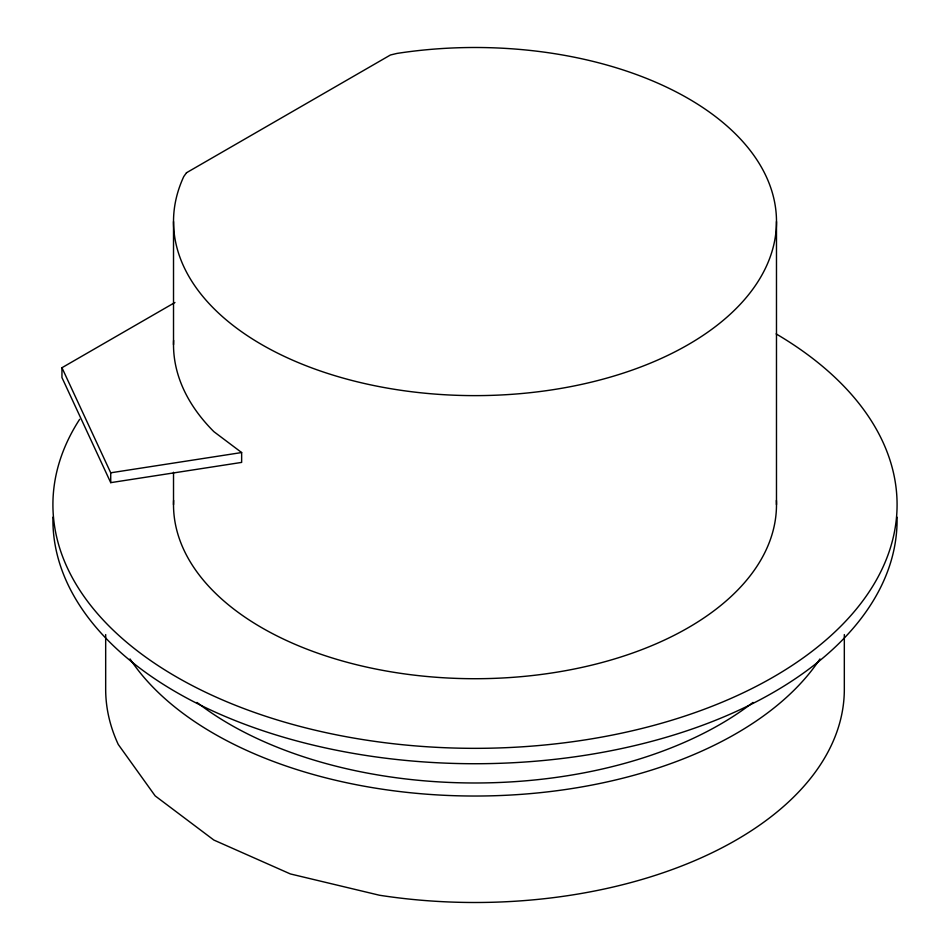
<?xml version="1.0" encoding="UTF-8"?>
<svg xmlns="http://www.w3.org/2000/svg" width="950" height="950" viewBox="0 0 950 950"><rect width="100%" height="100%" fill="white"/><g stroke="black" fill="none" stroke-linecap="round" stroke-linejoin="round"><path stroke-width="1.43" d="M173.601 340.409A301.483 174.064 0 0 0 213.904 431.68L241.644 452.544L241.644 462.401L110.722 482.647L61.952 377.566L61.952 367.721L174.942 302.492M61.952 367.721L110.722 472.803L241.644 452.544M844.324 634.564L844.324 689.273A369.324 213.227 0 0 1 379.418 895.232L290.344 873.929L213.845 840.049L155.159 795.886L118.263 744.456A369.324 213.227 0 0 1 105.676 689.273L105.676 634.564M776.482 221.564L776.482 504.652M173.518 221.564L173.518 344.648M173.518 472.269L173.518 504.652M110.722 472.803L110.722 482.647M776.399 500.412A301.483 174.064 0 0 1 475 678.716A301.483 174.064 0 0 1 173.601 500.412M776.162 333.913A422.085 243.687 0 0 1 811.288 651.914A422.085 243.687 0 0 1 271.403 718.117A422.085 243.687 0 0 1 79.646 419.306M819.969 658.944A369.324 213.227 0 0 1 475 796.029A369.324 213.227 0 0 1 130.031 658.944M897.049 517.168A422.085 243.687 0 0 1 475 763.729A422.085 243.687 0 0 1 52.951 517.168M752.994 702.43A346.714 200.177 0 0 1 197.006 702.43M186.497 172.746L183.789 176.51A301.483 174.064 0 0 0 448.721 394.963A301.483 174.064 0 0 0 775.342 206.388A301.483 174.064 0 0 0 396.969 53.426L390.438 54.993L186.497 172.746"/></g></svg>
